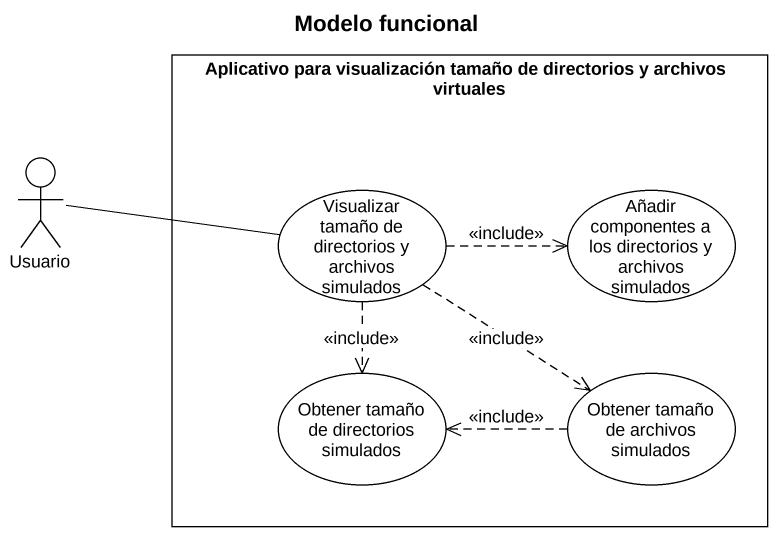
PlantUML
@startuml
title Modelo funcional
rectangle "Aplicativo para visualización tamaño de directorios y archivos virtuales" as Aplicativo_para {
  usecase "Visualizar tamaño de directorios y archivos simulados" as Visualizar_tamaño_de
  usecase "Añadir componentes a los directorios y archivos simulados" as Añadir_componentes_a_los
  usecase "Obtener tamaño de directorios simulados" as Obtener_tamaño_de
  usecase "Obtener tamaño de archivos simulados" as Obtener_tamaño_de_archivos
}
actor Usuario
Usuario -right- Visualizar_tamaño_de
Visualizar_tamaño_de .right.> Añadir_componentes_a_los : <<include>>
Visualizar_tamaño_de ..> Obtener_tamaño_de : <<include>>
Visualizar_tamaño_de ..> Obtener_tamaño_de_archivos : <<include>>
Obtener_tamaño_de_archivos .left.> Obtener_tamaño_de : <<include>>
@enduml
